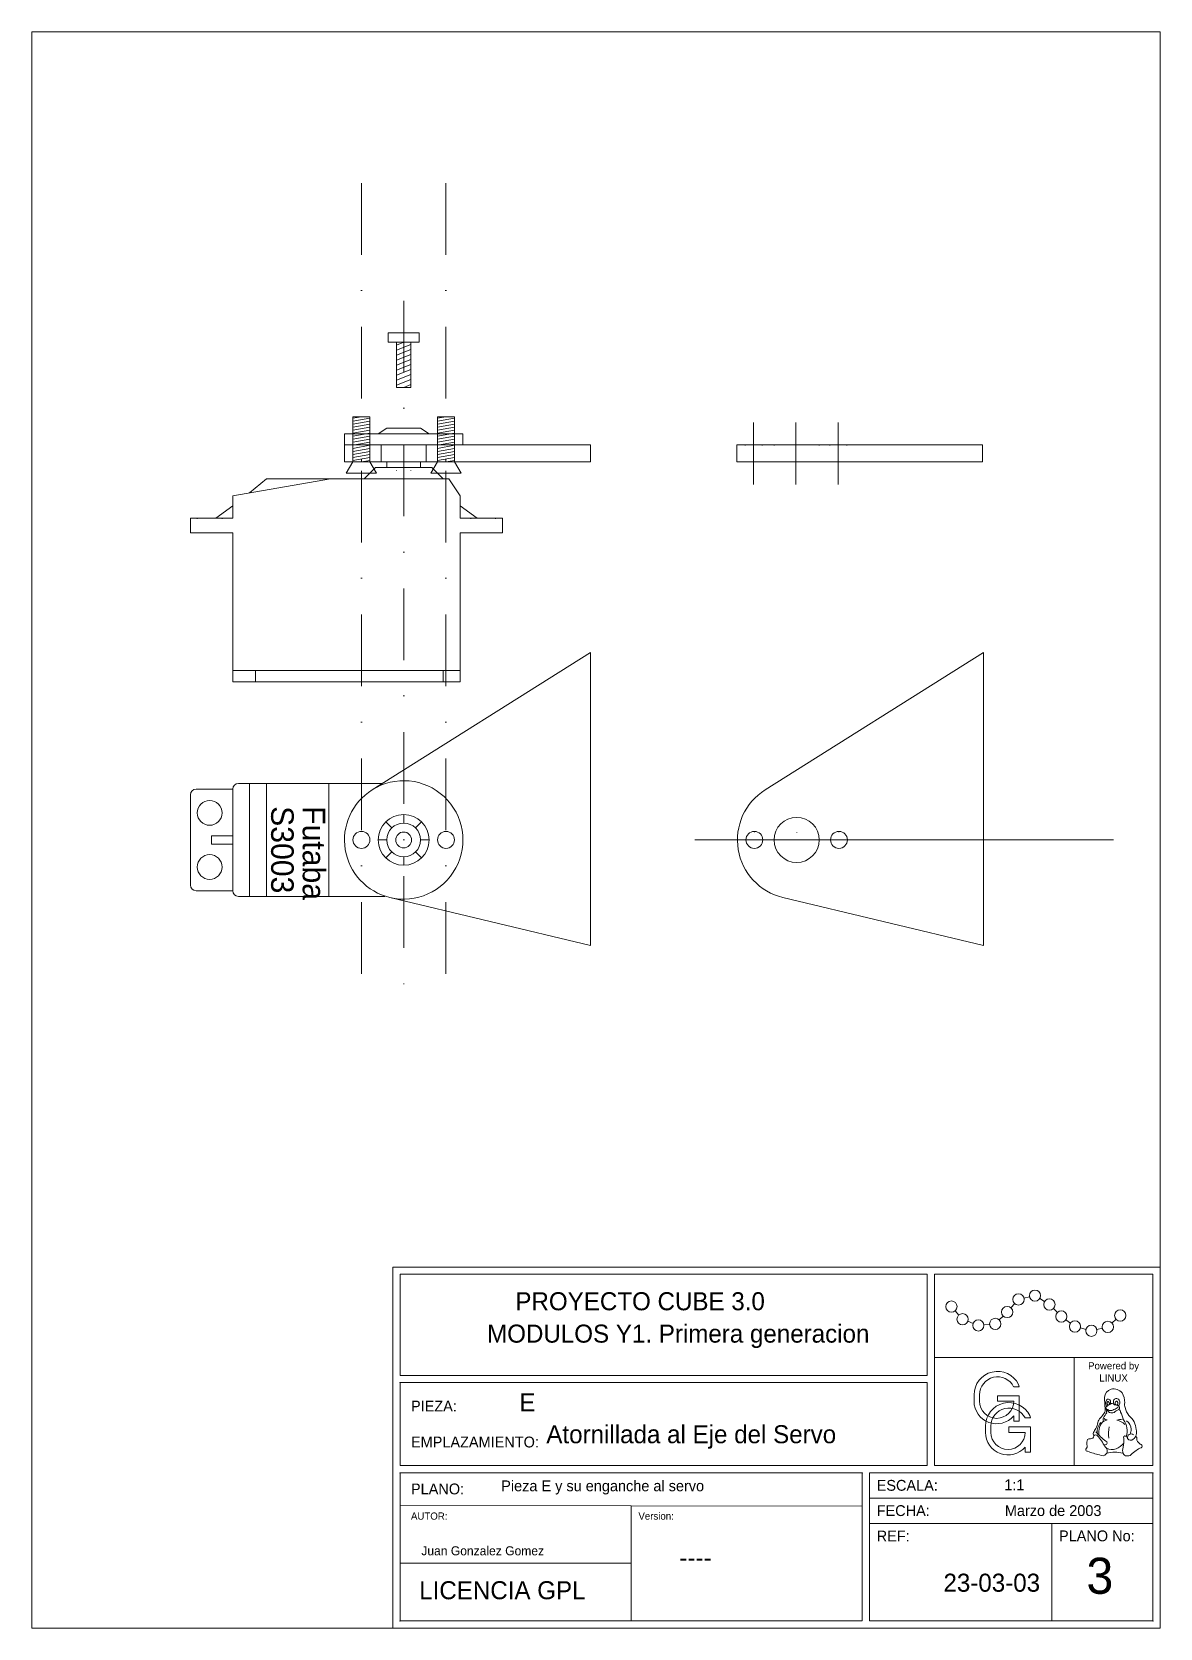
# Model space of a CAD drawing. Header units: millimetres. Extents: x 0 to 200, y 0 to 283.
import ezdxf

# ---------------------------------------------------------------- set-up
doc = ezdxf.new("R2010")
doc.units = ezdxf.units.MM
doc.linetypes.add('DASHDOT', pattern=[25.4, 12.7, -6.35, 0, -6.35])
doc.linetypes.add('DOT', pattern=[6.35, 0, -6.35])
doc.layers.get('0').update_dxf_attribs({"linetype": 'CONTINUOUS'})

msp = doc.modelspace()

# ---------------------------------------------------------------- linework, layer by layer
at = {"color": 0, "linetype": 'CONTINUOUS', "lineweight": 0}
for p, q in [((0, 283), (0, 0)), ((0, 283), (200, 283)), ((200, 283), (200, 0)), ((63.157402, 229.668814), (68.657402, 229.668814)), ((63.157402, 229.668814), (63.157402, 227.968814)), ((68.657402, 227.968814), (68.657402, 229.668814)), ((63.157402, 227.968814), (68.657402, 227.968814)), ((64.657402, 219.968814), (64.657402, 227.968814)), ((64.657402, 227.968814), (67.157402, 227.968814)), ((65.907402, 227.968814), (64.657402, 227.456074)), ((67.157402, 227.592664), (64.657402, 226.567186)), ((67.157402, 226.703775), (64.657402, 225.678297)), ((67.157402, 219.968814), (67.157402, 227.968814)), ((67.157402, 225.814886), (64.657402, 224.789408)), ((67.157402, 224.925997), (64.657402, 223.900519)), ((67.157402, 224.037108), (64.657402, 223.01163)), ((67.157402, 223.148219), (64.657402, 222.122741)), ((67.157402, 222.25933), (64.657402, 221.233852)), ((67.157402, 221.370441), (64.657402, 220.344963)), ((64.657402, 219.968814), (67.157402, 219.968814)), ((67.157402, 220.481553), (65.907402, 219.968814)), ((59.907402, 214.769034), (56.907402, 214.769034)), ((56.907402, 214.769034), (56.907402, 206.769034)), ((56.907402, 214.502367), (58.407402, 214.769034)), ((56.907402, 213.969034), (59.907402, 214.502367)), ((56.907402, 213.4357), (59.907402, 213.969034)), ((56.907402, 212.902367), (59.907402, 213.4357)), ((56.907402, 212.369034), (59.907402, 212.902367)), ((56.907402, 211.8357), (59.907402, 212.369034)), ((59.907402, 206.769034), (59.907402, 214.769034)), ((62.907402, 212.769034), (61.407402, 211.769034)), ((62.907402, 212.769034), (68.907402, 212.769034)), ((68.907402, 212.769034), (70.407402, 211.769034)), ((74.907402, 214.769034), (71.907402, 214.769034)), ((71.907402, 214.769034), (71.907402, 206.769034)), ((71.907402, 214.502367), (73.407402, 214.769034)), ((71.907402, 213.969034), (74.907402, 214.502367)), ((71.907402, 213.4357), (74.907402, 213.969034)), ((71.907402, 212.902367), (74.907402, 213.4357)), ((71.907402, 212.369034), (74.907402, 212.902367)), ((71.907402, 211.8357), (74.907402, 212.369034)), ((74.907402, 206.769034), (74.907402, 214.769034)), ((55.407402, 211.769034), (76.407402, 211.769034)), ((55.407402, 211.769034), (55.407402, 209.769034)), ((55.407402, 209.769034), (76.407402, 209.769034)), ((55.407402, 209.769034), (55.407402, 206.769034)), ((55.407402, 209.769034), (99, 209.769034)), ((56.907402, 211.302367), (59.907402, 211.8357)), ((56.907402, 210.769034), (59.907402, 211.302367)), ((56.907402, 210.2357), (59.907402, 210.769034)), ((56.907402, 209.702367), (59.907402, 210.2357)), ((56.907402, 209.169034), (59.907402, 209.702367)), ((61.907402, 206.769034), (61.907402, 209.769034)), ((62.907402, 209.769034), (68.907402, 209.769034)), ((69.907402, 206.769034), (69.907402, 209.769034)), ((71.907402, 211.302367), (74.907402, 211.8357)), ((71.907402, 210.769034), (74.907402, 211.302367)), ((71.907402, 210.2357), (74.907402, 210.769034)), ((71.907402, 209.702367), (74.907402, 210.2357)), ((71.907402, 209.169034), (74.907402, 209.702367)), ((76.407402, 209.769034), (76.407402, 211.769034)), ((99, 209.769034), (99, 206.769034)), ((124.944264, 206.769034), (124.944264, 209.769034)), ((124.944264, 209.769034), (124.944264, 206.769034)), ((124.944264, 209.769034), (168.536862, 209.769034)), ((168.536862, 209.769034), (168.536862, 206.769034)), ((55.407402, 206.769034), (99, 206.769034)), ((55.707402, 204.769034), (56.907402, 206.769034)), ((56.907402, 208.6357), (59.907402, 209.169034)), ((56.907402, 208.102367), (59.907402, 208.6357)), ((56.907402, 207.569034), (59.907402, 208.102367)), ((56.907402, 207.0357), (59.907402, 207.569034)), ((59.907402, 206.769034), (56.907402, 206.769034)), ((58.407402, 206.769034), (58.407402, 207.302367)), ((58.407402, 206.769034), (59.907402, 207.0357)), ((61.107402, 204.769034), (59.907402, 206.769034)), ((61.907402, 206.769034), (69.907402, 206.769034)), ((62.907402, 206.769034), (62.907402, 205.769034)), ((68.907402, 206.769034), (68.907402, 205.769034)), ((70.707402, 204.769034), (71.907402, 206.769034)), ((71.907402, 208.6357), (74.907402, 209.169034)), ((71.907402, 208.102367), (74.907402, 208.6357)), ((71.907402, 207.569034), (74.907402, 208.102367)), ((71.907402, 207.0357), (74.907402, 207.569034)), ((74.907402, 206.769034), (71.907402, 206.769034)), ((73.407402, 206.769034), (73.407402, 207.302367)), ((73.407402, 206.769034), (74.907402, 207.0357)), ((76.107402, 204.769034), (74.907402, 206.769034)), ((124.944264, 206.769034), (168.536862, 206.769034)), ((35.607402, 200.769034), (52.907402, 203.769034)), ((38.561753, 201.29039), (41.607402, 203.769034)), ((41.607402, 203.769034), (73.907402, 203.769034)), ((61.107402, 204.769034), (55.707402, 204.769034)), ((60.907402, 205.769034), (58.907402, 203.769034)), ((60.907402, 205.769034), (70.907402, 205.769034)), ((76.107402, 204.769034), (70.707402, 204.769034)), ((70.907402, 205.769034), (72.907402, 203.769034)), ((75.907402, 200.769034), (73.907402, 203.769034)), ((32.607402, 196.769034), (35.607402, 198.948815)), ((35.607402, 196.769034), (35.607402, 200.769034)), ((75.907402, 196.769034), (75.907402, 200.769034)), ((78.907402, 196.769034), (75.907402, 198.948815)), ((28.107402, 194.169034), (28.107402, 196.769034)), ((35.607402, 196.769034), (28.107402, 196.769034)), ((75.907402, 196.769034), (83.407402, 196.769034)), ((83.407402, 194.169034), (83.407402, 196.769034)), ((35.607402, 194.169034), (28.107402, 194.169034)), ((35.607402, 194.169034), (35.607402, 169.769034)), ((75.907402, 169.769034), (75.907402, 194.169034)), ((75.907402, 194.169034), (83.407402, 194.169034)), ((99, 173), (60.30996, 148.621946)), ((99, 173), (99, 160.103005)), ((99, 173), (99, 121)), ((168.668467, 173), (129.978426, 148.621946)), ((168.668467, 173), (168.668467, 160.103005)), ((168.668467, 173), (168.668467, 121)), ((35.607402, 167.769034), (35.607402, 169.769034)), ((35.607402, 169.769034), (75.907402, 169.769034)), ((35.607402, 167.769034), (75.907402, 167.769034)), ((39.607402, 167.769034), (39.607402, 169.769034)), ((72.907402, 167.769034), (72.907402, 169.769034)), ((75.907402, 167.769034), (75.907402, 169.769034)), ((28.107402, 147.73833), (28.107402, 131.73833)), ((29.107402, 148.73833), (35.607402, 148.73833)), ((35.607402, 148.73833), (35.607402, 130.73833)), ((36.607402, 149.73833), (62.081755, 149.73833)), ((38.561753, 149.73833), (38.561753, 129.73833)), ((41.607402, 149.73833), (41.607402, 129.73833)), ((52.607402, 149.73833), (52.607402, 129.73833)), ((63.786082, 141.85965), (62.725421, 142.920311)), ((65.907402, 144.23833), (65.907402, 142.73833)), ((69.089383, 142.920311), (68.028722, 141.85965)), ((31.857402, 138.98833), (31.857402, 140.48833)), ((31.857402, 140.48833), (35.607402, 140.48833)), ((31.857402, 138.98833), (35.607402, 138.98833)), ((61.407402, 139.73833), (62.907402, 139.73833)), ((68.907402, 139.73833), (70.407402, 139.73833)), ((117.521097, 139.73833), (191.762505, 139.73833)), ((63.786082, 137.61701), (62.725421, 136.556349)), ((65.907402, 136.73833), (65.907402, 135.23833)), ((69.089383, 136.556349), (68.028722, 137.61701)), ((35.607402, 130.73833), (29.107402, 130.73833)), ((62.581497, 129.73833), (36.607402, 129.73833)), ((99, 121), (63.457546, 129.528129)), ((168.668467, 121), (133.126012, 129.528129)), ((64, 63.999992), (200, 63.999992)), ((64, 0), (64, 63.999992)), ((65.28, 62.719992), (158.719992, 62.719992)), ((65.28, 44.8), (65.28, 62.719992)), ((158.719992, 62.719992), (158.719992, 44.8)), ((198.719992, 62.719992), (159.999992, 62.719992)), ((159.999992, 62.719992), (159.999992, 28.8)), ((198.719992, 62.719992), (198.719992, 28.8)), ((200, 63.999992), (200, 0)), ((173.564286, 56.781127), (174.23272, 57.524899)), ((175.87583, 58.492288), (176.850507, 58.715905)), ((178.678211, 58.417655), (179.531237, 57.895788)), ((181.08802, 56.663479), (181.791777, 55.953038)), ((163.661035, 56.249645), (164.32207, 55.49929)), ((165.91611, 54.389072), (166.849115, 54.029209)), ((168.778656, 53.752511), (169.775192, 53.835677)), ((171.479769, 54.625014), (172.187811, 55.331184)), ((183.301693, 54.650898), (184.107853, 54.0592)), ((191.473901, 54.070488), (192.210067, 54.747288)), ((185.881587, 53.214917), (186.849162, 52.962333)), ((188.790402, 52.937728), (189.764068, 53.165708)), ((159.999992, 47.9874), (198.719992, 47.9874)), ((184.75208, 47.9874), (184.75208, 28.799992)), ((184.75208, 47.9874), (198.719992, 47.9874)), ((65.279992, 43.52), (65.279992, 28.8)), ((158.719992, 44.8), (65.28, 44.8)), ((65.28, 43.52), (158.719992, 43.52)), ((158.719992, 43.52), (158.719992, 28.8)), ((174.060613, 42.785907), (175.020621, 42.785907)), ((174.901433, 43.206315), (175.020621, 42.785907)), ((167.020621, 41.345911), (167.020621, 40.225907)), ((167.980621, 41.345911), (167.980621, 40.225907)), ((171.180621, 40.225907), (171.180621, 41.185907)), ((171.180621, 41.185907), (175.020621, 41.185907)), ((174.060613, 40.225907), (171.180621, 40.225907)), ((175.020621, 41.185907), (175.020621, 40.225907)), ((175.020621, 36.705907), (175.020621, 40.225907)), ((174.060625, 37.626215), (174.060613, 36.705907)), ((176.085297, 37.259415), (177.045305, 37.259415)), ((176.926117, 37.679827), (177.045305, 37.259415)), ((169.045305, 35.819419), (169.045305, 34.699419)), ((170.005305, 35.819419), (170.005305, 34.699419)), ((173.205305, 34.699419), (173.205305, 35.659415)), ((173.205305, 35.659415), (177.045305, 35.659415)), ((176.085297, 34.699419), (173.205305, 34.699419)), ((174.060613, 36.705907), (175.020621, 36.705907)), ((177.045305, 35.659415), (177.045305, 34.699419)), ((177.045305, 31.179419), (177.045305, 34.699419)), ((176.085309, 32.099723), (176.085297, 31.179419)), ((176.085297, 31.179419), (177.045305, 31.179419)), ((65.279992, 28.8), (158.719992, 28.8)), ((198.719992, 28.799992), (159.999992, 28.799992)), ((65.28, 27.52), (147.199992, 27.52)), ((65.28, 27.52), (65.28, 1.28)), ((147.2, 27.52), (147.2, 1.28)), ((148.479992, 27.52), (148.479992, 1.28)), ((198.719992, 27.52), (148.479992, 27.52)), ((198.719992, 1.28), (198.719992, 27.52)), ((148.479992, 23.04), (198.719992, 23.04)), ((65.28, 21.76), (147.2, 21.612568)), ((106.24, 21.68628), (106.24, 1.28)), ((148.479992, 18.56), (198.719992, 18.56)), ((180.799984, 18.56), (180.799984, 1.28)), ((65.28, 11.48314), (106.24, 11.48314)), ((0, 0), (184.426151, 0)), ((200, 0), (64, 0)), ((65.28, 1.28), (147.199992, 1.28)), ((148.479992, 1.28), (198.719992, 1.28))]:
    msp.add_line(p, q, dxfattribs=at)
at = {"color": 12, "linetype": 'DASHDOT', "lineweight": 0}
for p, q in [((58.407402, 256.188715), (58.407402, 114.107401)), ((73.407402, 256.188715), (73.407402, 114.107401)), ((65.907402, 235.324551), (65.907402, 114.107401))]:
    msp.add_line(p, q, dxfattribs=at)
at = {"color": 0, "linetype": 'DOT', "lineweight": 0}
for p, q in [((56.907402, 214.239781), (56.907402, 211.239781)), ((59.907402, 214.239781), (59.907402, 211.239781)), ((71.907402, 214.239781), (71.907402, 211.239781)), ((74.907402, 214.239781), (74.907402, 211.239781)), ((64.657402, 211.769034), (64.657402, 203.769034)), ((67.157402, 211.769034), (67.157402, 203.769034)), ((126.444264, 209.769034), (126.444264, 206.769034)), ((129.444264, 209.769034), (129.444264, 206.769034)), ((131.575869, 209.769034), (131.575869, 206.769034)), ((139.575869, 209.769034), (139.575869, 206.769034)), ((141.444264, 209.769034), (141.444264, 206.769034)), ((144.444264, 209.769034), (144.444264, 206.769034)), ((29.307402, 196.769034), (29.307402, 194.169034)), ((33.707402, 196.769034), (33.707402, 194.169034)), ((77.807402, 196.769034), (77.807402, 194.169034)), ((82.207402, 196.769034), (82.207402, 194.169034)), ((129.575869, 139.73833), (126.575869, 139.73833)), ((128.075869, 141.23833), (128.075869, 138.23833)), ((136.975869, 139.73833), (134.175869, 139.73833)), ((135.575869, 141.13833), (135.575869, 138.33833)), ((144.575869, 139.73833), (141.575869, 139.73833)), ((143.075869, 141.23833), (143.075869, 138.23833))]:
    msp.add_line(p, q, dxfattribs=at)
at = {"color": 0, "linetype": 'DASHDOT', "lineweight": 0}
for p, q in [((127.944264, 213.769034), (127.944264, 202.769034)), ((135.444264, 213.769034), (135.444264, 202.769034)), ((142.944264, 213.769034), (142.944264, 202.769034))]:
    msp.add_line(p, q, dxfattribs=at)
at = {"color": 0, "linetype": 'CONTINUOUS', "lineweight": 0}
for centre, radius in [((31.507402, 144.53833), 2.2), ((65.907402, 139.73833), 4.5), ((65.907402, 139.73833), 4.5), ((65.907402, 139.73833), 3), ((135.575869, 139.73833), 4), ((58.407402, 139.73833), 1.5), ((65.907402, 139.73833), 1.4), ((73.407402, 139.73833), 1.5), ((128.075869, 139.73833), 1.5), ((143.075869, 139.73833), 1.5), ((31.507402, 134.93833), 2.2), ((177.825184, 58.939523), 1), ((163, 57), 1), ((172.895853, 56.037355), 1), ((174.901153, 58.26867), 1), ((180.384264, 57.37392), 1), ((164.983105, 54.748935), 1), ((167.78212, 53.669345), 1), ((170.771728, 53.918843), 1), ((182.495534, 55.242597), 1), ((184.914012, 53.467501), 1), ((190.737734, 53.393687), 1), ((192.946234, 55.424089), 1), ((187.816737, 52.709748), 1)]:
    msp.add_circle(centre, radius, dxfattribs=at)
for centre, radius, start, end in [((65.907402, 139.73833), 10.5, 256.507407, 122.214456), ((29.107402, 147.73833), 1, 90, 180), ((36.607402, 148.73833), 1, 90, 180), ((65.907402, 139.73833), 10.5, 122.214456, 256.507407), ((65.907402, 139.73833), 10.5, 122.214456, 256.507407), ((135.575869, 139.73833), 10.5, 122.214456, 256.507407), ((29.107402, 131.73833), 1, 180, 270), ((36.607402, 130.73833), 1, 180, 270), ((171.180621, 41.345911), 4.16, 26.565052, 180), ((171.180621, 41.345911), 3.2, 26.565052, 180), ((171.020621, 40.225907), 4, 180, 319.464203), ((171.020621, 40.225907), 3.040004, 180, 0), ((173.205305, 35.819419), 4.16, 26.565052, 180), ((779.1766, 63.96552), 589.47124, 182.241974, 182.432632), ((191.727416, 40.827368), 1.572752, 105.141426, 177.151825), ((191.628856, 39.888184), 1.255, 156.653992, 208.87178), ((190.818832, 40.218848), 0.380648, 7.042039, 154.03331), ((191.076608, 39.86552), 0.481664, 150.122559, 232.263321), ((191.586608, 38.39552), 1.354176, 110.308441, 135.823502), ((190.763016, 40.04568), 0.12, 63.315994, 150.122559), ((190.659768, 39.840256), 0.349912, 344.291351, 63.315994), ((190.2794, 39.865488), 0.727176, 337.953156, 350.503693), ((190.376608, 40.12552), 0.831864, 324.260376, 9.688787), ((191.476608, 39.34552), 0.481664, 30.362411, 138.366455), ((191.787784, 40.46724), 1.936472, 39.750774, 104.082336), ((192.282656, 40.138544), 0.567008, 70.849289, 190.29921), ((192.742456, 40.21428), 1.032968, 188.835068, 217.230103), ((192.376608, 39.86552), 0.360552, 103.180428, 235.625168), ((192.136608, 39.90552), 0.388328, 291.832794, 46.369446), ((192.32176, 40.099736), 0.12, 46.369446, 103.180428), ((192.105, 39.989392), 0.77536, 311.96637, 62.028458), ((189.918544, 39.844224), 3.8394, 1.511741, 28.998495), ((195.194112, 39.593016), 1.480088, 166.221954, 199.230667), ((173.205305, 35.819419), 3.2, 26.565052, 180), ((190.85328, 35.898848), 1.968432, 136.02916, 164.481079), ((185.836608, 40.672184), 4.956344, 316.580536, 328.811554), ((192.656608, 31.78552), 5.51888, 111.917084, 121.21302), ((190.356608, 37.00552), 0.444072, 144.162354, 215.837646), ((194.19756, 35.338848), 4.621696, 141.980042, 155.362579), ((189.211608, 38.70552), 1.05272, 325.253204, 13.178191), ((190.55556, 37.421304), 0.517424, 202.234314, 274.55069), ((190.789944, 38.984568), 0.395264, 116.205345, 233.820374), ((191.751152, 40.230976), 1.810208, 225.244156, 244.809341), ((190.876608, 38.42552), 0.4, 143.130096, 216.869904), ((188.776608, 36.64552), 2.69236, 38.746292, 48.61388), ((191.188416, 38.580944), 0.4, 218.746292, 251.565079), ((191.031752, 38.701504), 0.12, 244.809341, 261.619019), ((191.196608, 39.82052), 1.251088, 261.619019, 300.32196), ((191.416608, 39.26552), 1.121608, 251.565079, 291.991119), ((191.888816, 38.636992), 0.12, 110.92012, 120.32196), ((194.236272, 35.288488), 3.792696, 114.49633, 129.250107), ((190.58804, 42.0398), 3.52296, 290.920135, 304.759796), ((191.923664, 38.125112), 1.464208, 62.638962, 91.23098), ((193.420608, 33.44152), 3.585512, 91.662132, 107.262512), ((191.785576, 34.144136), 2.780648, 44.859322, 78.149399), ((192.442328, 39.062664), 0.394296, 308.966309, 66.964958), ((192.614816, 38.849392), 0.12, 294.032593, 308.966309), ((192.696608, 38.42552), 0.28636, 335.224854, 77.905243), ((189.514384, 36.116632), 4.079232, 11.150778, 32.452042), ((190.9064, 34.959984), 3.255504, 341.889526, 36.699142), ((197.97332, 40.197296), 4.317048, 194.64917, 215.906265), ((192.360608, 34.98952), 3.411512, 27.135887, 51.665436), ((173.045305, 34.699419), 4, 180, 319.464203), ((173.045305, 34.699419), 3.040004, 180, 0), ((187.745184, 34.068376), 0.49144, 261.565582, 359.666901), ((188.629944, 34.46552), 0.477264, 155.224854, 224.077087), ((190.846608, 33.54052), 2.878912, 140.143463, 156.997406), ((188.59012, 33.855904), 0.410976, 37.398586, 149.334335), ((197.493912, 42.352936), 11.649792, 220.509583, 232.218262), ((185.116608, 37.037824), 3.888512, 334.85437, 350.940155), ((191.384432, 34.776824), 2.54784, 138.486633, 185.200317), ((181.636608, 27.86552), 9.588328, 26.778839, 40.601295), ((192.126608, 34.63552), 2.998168, 135.270264, 187.859848), ((199.633448, 34.514992), 8.758136, 172.187378, 185.56601), ((193.776608, 33.80552), 0.260768, 57.528809, 212.471191), ((194.330512, 34.389872), 0.551432, 221.3573, 258.974304), ((192.976608, 35.16552), 1.902632, 3.012788, 56.142891), ((194.889632, 33.746008), 0.672456, 50.583836, 193.807632), ((191.311608, 35.613016), 3.581896, 339.926117, 354.432648), ((194.147664, 34.744072), 1.679432, 310.421143, 16.658829), ((190.736608, 34.56552), 5.0632, 7.489953, 23.020285), ((195.406608, 33.59552), 0.487648, 344.538788, 58.775948), ((187.110896, 31.62552), 0.283704, 166.12233, 279.272614), ((186.266176, 32.277688), 0.815656, 314.263245, 19.168976), ((189.056608, 32.80552), 2.036664, 162.276764, 187.334381), ((187.7724, 32.163416), 1.422312, 94.003441, 117.456375), ((192.744304, 45.80552), 15.502064, 248.872269, 256.922272), ((190.213824, 33.942784), 1.48084, 263.500458, 273.980042), ((189.740416, 31.420752), 0.890488, 321.426331, 59.183372), ((190.2644, 32.809768), 0.348184, 278.624359, 74.6427), ((191.476984, 33.883256), 2.217736, 243.687195, 288.934387), ((191.996608, 25.00052), 6.18552, 76.918594, 103.712036), ((191.265496, 34.476632), 2.84764, 289.085358, 323.568298), ((194.947312, 31.45228), 1.593432, 157.365326, 198.543854), ((187.916608, 33.14552), 5.66392, 349.007477, 5.267697), ((194.798072, 34.037712), 0.72092, 218.847504, 307.466949), ((197.681608, 28.058016), 3.913656, 119.463425, 136.630661), ((198.21292, 28.313296), 3.99624, 113.231583, 127.926872), ((196.809112, 33.58052), 0.939568, 187.030472, 222.519806), ((198.026608, 34.89052), 2.726008, 225.520187, 239.342636), ((196.491608, 32.26552), 0.31532, 297.377716, 62.622295), ((189.7728, 31.393136), 0.847952, 234.185532, 321.521088), ((194.219416, 31.425168), 0.918072, 211.49704, 312.242767)]:
    msp.add_arc(centre, radius, start, end, dxfattribs=at)
for p in [(65.28, 43.52), (65.28, 27.52), (147.199992, 27.52), (198.719992, 27.52), (65.28, 1.28), (198.719992, 1.28)]:
    msp.add_point(p, dxfattribs=at)

# ---------------------------------------------------------------- texts
at = {"color": 0, "linetype": 'CONTINUOUS', "lineweight": 0, "char_height": 4, "width": 100, "attachment_point": 7, "rotation": 270}
for s, insert in [('S3003', (42.349192, 145.732054)), ('Futaba', (47.949192, 145.732054))]:
    msp.add_mtext(s, dxfattribs=dict(at, insert=insert))
at = {"color": 0, "linetype": 'CONTINUOUS', "lineweight": 0, "width": 100}
for s, insert, char_height, attachment_point in [('PROYECTO\\~CUBE\\~3.0', (85.70666, 56.302818), 3.2, 7), ('MODULOS\\~Y1.\\~Primera\\~generacion', (80.691522, 49.643391), 3.2, 7), ('Powered\\~by', (191.755656, 45.47916), 1.28, 8), ('LINUX', (191.755656, 43.68716), 1.28, 8), ('PIEZA:', (67.2, 38.4), 1.92, 7), ('E', (86.4, 38.4), 3.2, 7), ('EMPLAZAMIENTO:', (67.2, 32), 1.92, 7), ('Atornillada\\~al\\~Eje\\~del\\~Servo', (91.195765, 31.805823), 3.2, 7), ('PLANO:', (67.2, 23.68), 1.92, 7), ('Pieza\\~E\\~y\\~su\\~enganche\\~al\\~servo', (83.2, 23.68), 1.92, 7), ('ESCALA:', (149.76, 24.32), 1.92, 7), ('1:1', (172.38008, 24.435942), 1.92, 7), ('AUTOR:', (67.2, 19.2), 1.28, 7), ('Version:', (107.52, 19.2), 1.28, 7), ('FECHA:', (149.76, 19.84), 1.92, 7), ('Marzo\\~de\\~2003', (172.479992, 19.84), 1.92, 7), ('REF:', (149.76, 15.36), 1.92, 7), ('PLANO\\~No:', (182.079992, 15.36), 1.92, 7), ('Juan\\~Gonzalez\\~Gomez', (69.030678, 12.877751), 1.6, 7), ('3', (186.944109, 5.985221), 6.4, 7), ('23-03-03', (161.599992, 6.4), 3.2, 7), ('LICENCIA\\~GPL', (68.656905, 5.064487), 3.2, 7)]:
    msp.add_mtext(s, dxfattribs=dict(at, insert=insert, char_height=char_height, attachment_point=attachment_point))
at = {"color": 0, "linetype": 'DOT', "lineweight": 0, "insert": (114.790072, 10.915985), "char_height": 3.2, "width": 100, "attachment_point": 7}
msp.add_mtext('----', dxfattribs=at)

doc.saveas('drawing.dxf')
